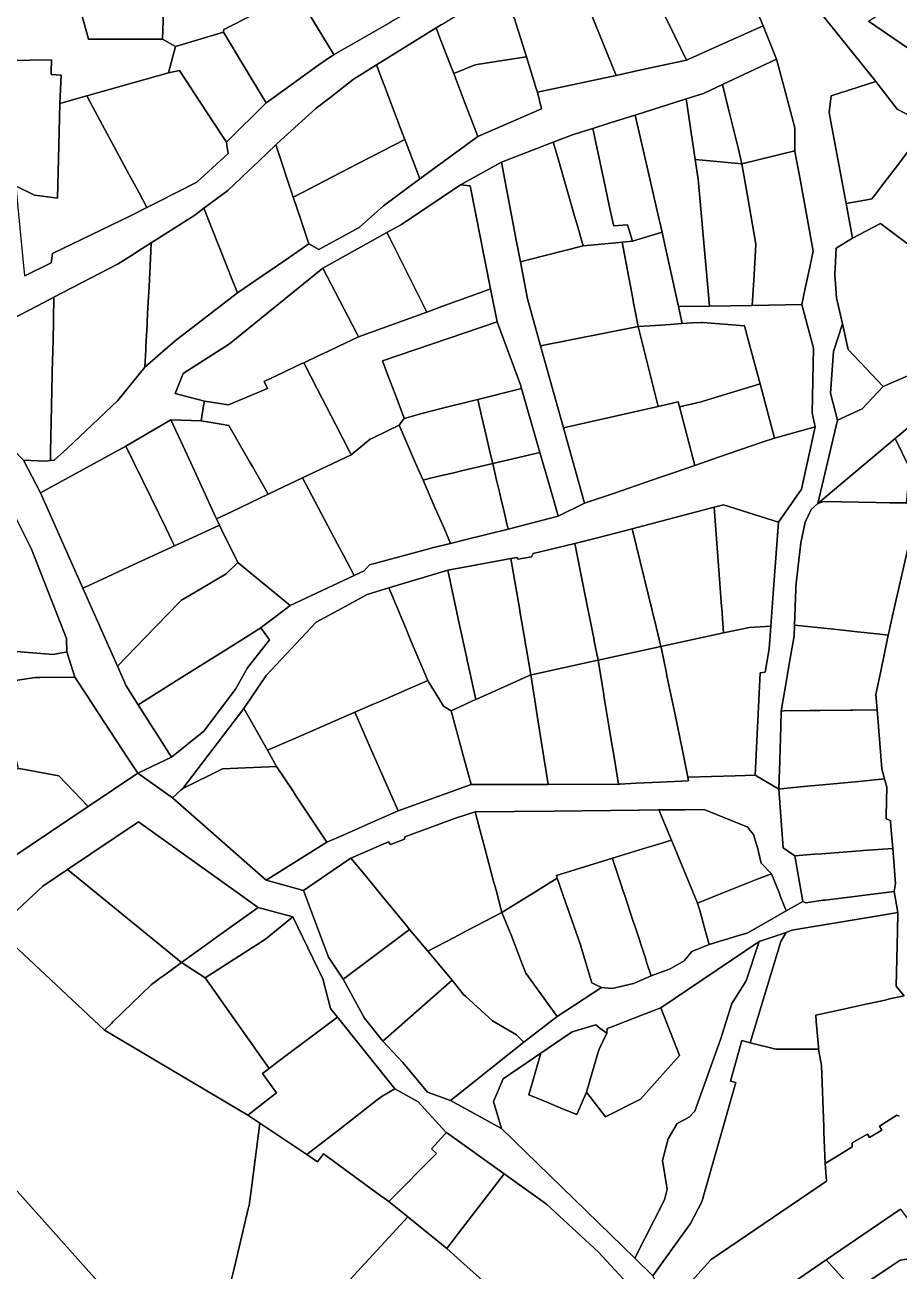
# Model space of a CAD drawing. Header units: inches. Extents: x 469449 to 472390, y 1000542 to 1004361.
# Drawn here: x 471324.5 to 471515.3, y 1001459.7 to 1001731.5 of the extents above; entities that cross this region are included whole.
import ezdxf

# ---------------------------------------------------------------- set-up
doc = ezdxf.new("R2010")
doc.units = ezdxf.units.IN
doc.header["$MEASUREMENT"] = 0
doc.layers.add('Gulele_10_07_New_Parcel', color=7, linetype='Continuous')

msp = doc.modelspace()

# ---------------------------------------------------------------- linework, layer by layer
at = {"layer": 'Gulele_10_07_New_Parcel'}
for points in [[(471477.51, 1001727.68), (471468.9, 1001723.84), (471466.38, 1001729.04), (471462.37, 1001737.3), (471462.01, 1001738.06), (471461.58, 1001738.95), (471459.16, 1001743.99), (471458.68, 1001745), (471457.59, 1001747.28), (471455.26, 1001752.13), (471455.6, 1001752.29), (471471.55, 1001760.44), (471474.25, 1001755.58), (471478.67, 1001747.62), (471479.24, 1001746.6), (471482.45, 1001738.95), (471485.66, 1001731.31)], [(471367.89, 1001729.94), (471357.41, 1001726.84), (471354.58, 1001728.39), (471354.72, 1001732.41), (471354.98, 1001740.35), (471355.13, 1001744.75), (471360.87, 1001754.65), (471364.46, 1001755.78), (471373.18, 1001759.17), (471378.82, 1001747.58), (471380.73, 1001743.63), (471381.05, 1001742.99), (471379.73, 1001736.49), (471379.45, 1001736.36), (471368.54, 1001730.82), (471367.95, 1001730.52)], [(471404.22, 1001732.06), (471392, 1001725.04), (471391.84, 1001725.3), (471386.31, 1001734.37), (471385.48, 1001735.71), (471382.83, 1001740.07), (471381.05, 1001742.99), (471380.73, 1001743.63), (471399.37, 1001752.92), (471401.58, 1001749.08), (471404.71, 1001743.64), (471407.29, 1001739.17), (471409.61, 1001735.14), (471405.17, 1001732.6)], [(471459.05, 1001721.7), (471453.57, 1001720.5), (471448.07, 1001734.08), (471447, 1001736.72), (471446.52, 1001737.93), (471446.1, 1001738.96), (471443.11, 1001746.35), (471455.26, 1001752.13), (471457.59, 1001747.28), (471458.68, 1001745), (471459.16, 1001743.99), (471461.58, 1001738.95), (471462.01, 1001738.06), (471462.37, 1001737.3), (471466.38, 1001729.04), (471468.9, 1001723.84)], [(471453.57, 1001720.5), (471436.38, 1001716.86), (471436.14, 1001717.64), (471433.98, 1001724.55), (471431.38, 1001732.85), (471428.08, 1001739.22), (471443.11, 1001746.35), (471446.1, 1001738.96), (471446.52, 1001737.93), (471447, 1001736.72), (471448.07, 1001734.08)], [(471354.72, 1001732.41), (471354.58, 1001728.39), (471344.83, 1001728.43), (471344.08, 1001728.43), (471338.44, 1001728.45), (471337.54, 1001731.65), (471334.71, 1001741.67), (471336.45, 1001741.94), (471348.59, 1001743.77), (471351.71, 1001744.24), (471355.13, 1001744.75), (471354.98, 1001740.35)], [(471378.91, 1001715.79), (471377.15, 1001714.54), (471375.6, 1001717.13), (471370.52, 1001725.58), (471367.89, 1001729.94), (471367.95, 1001730.52), (471368.54, 1001730.82), (471379.45, 1001736.36), (471379.73, 1001736.49), (471381.05, 1001742.99), (471382.83, 1001740.07), (471385.48, 1001735.71), (471386.31, 1001734.37), (471391.84, 1001725.3), (471392, 1001725.04), (471391.22, 1001724.59), (471388.68, 1001722.78), (471383.15, 1001718.82)], [(471422.82, 1001722.85), (471418.12, 1001720.89), (471417.69, 1001722.01), (471416.48, 1001725.17), (471415.12, 1001728.71), (471414.29, 1001730.86), (471415.44, 1001731.58), (471415.55, 1001731.64), (471418.02, 1001733.14), (471424.37, 1001736.97), (471428.08, 1001739.22), (471431.38, 1001732.85), (471433.98, 1001724.55), (471432.02, 1001724.26), (471425.07, 1001723.2)], [(471532.86, 1001736.63), (471522.67, 1001722.71), (471508.64, 1001732.36), (471515.25, 1001736.61), (471516.38, 1001737.33), (471521.43, 1001731.73), (471529.56, 1001739.44)], [(471488.57, 1001724.07), (471476.81, 1001718.54), (471472.63, 1001716.57), (471468.88, 1001715.39), (471457.73, 1001711.87), (471456.45, 1001711.47), (471452.06, 1001710.08), (471448.46, 1001708.95), (471446.11, 1001708.21), (471444.07, 1001707.57), (471439.82, 1001705.93), (471428.54, 1001701.58), (471419.57, 1001696.61), (471406.69, 1001687.98), (471403.55, 1001686.24), (471389.57, 1001678.48), (471369.18, 1001661.95), (471359.05, 1001655.45), (471357.29, 1001651.11), (471363.71, 1001649.41), (471363.54, 1001648.39), (471363, 1001645.18), (471356.41, 1001645.35), (471346.56, 1001639.63), (471327.95, 1001629.46), (471324.22, 1001636.56), (471329, 1001636.34), (471330.08, 1001636.47), (471330.92, 1001636.56), (471333.66, 1001639.03), (471344.78, 1001649.58), (471350.71, 1001656.83), (471353.53, 1001659.3), (471357.3, 1001662.59), (471370.9, 1001673.04), (471374.83, 1001675.73), (471381.46, 1001680.26), (471386.53, 1001683.73), (471388.67, 1001682.53), (471397.51, 1001687.36), (471402.81, 1001692.03), (471410.7, 1001697.91), (471423.36, 1001707.21), (471437.26, 1001713.18), (471436.38, 1001716.86), (471453.57, 1001720.5), (471459.05, 1001721.7), (471468.9, 1001723.84), (471477.51, 1001727.68), (471485.66, 1001731.31)], [(471370.52, 1001725.58), (471375.6, 1001717.13), (471377.15, 1001714.54), (471368.54, 1001705.92), (471365.41, 1001710.67), (471358.25, 1001721.56), (471355.86, 1001721.04), (471357.41, 1001726.84), (471367.89, 1001729.94)], [(471423.36, 1001707.21), (471410.7, 1001697.91), (471408.3, 1001704.25), (471407.43, 1001706.55), (471406.32, 1001709.48), (471405.83, 1001710.77), (471405.08, 1001712.76), (471403.23, 1001717.64), (471403.15, 1001717.87), (471402.68, 1001719.1), (471401.28, 1001722.8), (471405.48, 1001725.4), (471409.15, 1001727.67), (471414.29, 1001730.86), (471415.12, 1001728.71), (471416.48, 1001725.17), (471417.69, 1001722.01), (471418.12, 1001720.89), (471419.44, 1001717.43), (471420.56, 1001714.5), (471421.7, 1001711.55)], [(471437.26, 1001713.18), (471423.36, 1001707.21), (471421.7, 1001711.55), (471420.56, 1001714.5), (471419.44, 1001717.43), (471418.12, 1001720.89), (471422.82, 1001722.85), (471425.07, 1001723.2), (471432.02, 1001724.26), (471433.98, 1001724.55), (471436.14, 1001717.64), (471436.38, 1001716.86)], [(471331.94, 1001705.16), (471331.65, 1001693.75), (471328.37, 1001694.17), (471326.66, 1001694.38), (471322.64, 1001696.34), (471317.66, 1001696.61), (471304.77, 1001697.31), (471305.85, 1001711.85), (471306.59, 1001721.69), (471306.72, 1001723.51), (471330.33, 1001723.91), (471330.28, 1001721.28), (471330.27, 1001720.69), (471332.45, 1001720.58), (471332.17, 1001714.37)], [(471384.8, 1001694.81), (471383.1, 1001693.92), (471379.27, 1001705.33), (471379.62, 1001705.67), (471388.02, 1001713.3), (471388.36, 1001713.56), (471391.05, 1001715.65), (471396.15, 1001719.62), (471396.38, 1001719.76), (471401.28, 1001722.8), (471402.68, 1001719.1), (471403.15, 1001717.87), (471403.23, 1001717.64), (471405.08, 1001712.76), (471405.83, 1001710.77), (471406.32, 1001709.48), (471407.43, 1001706.55), (471397.54, 1001701.42), (471397.14, 1001701.21), (471391.64, 1001698.36)], [(471492.58, 1001704.03), (471481.01, 1001701.23), (471480.17, 1001704.7), (471478.11, 1001713.15), (471478.05, 1001713.43), (471476.81, 1001718.54), (471488.57, 1001724.07), (471489.94, 1001718.96), (471492.58, 1001709.08)], [(471353.46, 1001692.87), (471351.17, 1001691.71), (471349.46, 1001694.86), (471349.02, 1001695.69), (471347.23, 1001698.98), (471344.03, 1001704.89), (471339.35, 1001713.55), (471338.01, 1001716.02), (471355.86, 1001721.04), (471358.25, 1001721.56), (471365.41, 1001710.67), (471368.54, 1001705.92), (471368.7, 1001704.78), (471368.88, 1001703.45), (471362.08, 1001697.25)], [(471508.71, 1001693.45), (471503.74, 1001692.57), (471500.43, 1001710.36), (471500.04, 1001712.45), (471500.48, 1001716.02), (471510.25, 1001719.21), (471514.92, 1001713.11), (471521.58, 1001709.62), (471514.43, 1001700.21), (471511.46, 1001696.31), (471510.22, 1001694.67), (471509.37, 1001693.56)], [(471480.17, 1001704.7), (471481.01, 1001701.23), (471473.18, 1001701.96), (471470.84, 1001702.18), (471468.88, 1001715.39), (471472.63, 1001716.57), (471476.81, 1001718.54), (471478.05, 1001713.43), (471478.11, 1001713.15)], [(471349.46, 1001694.86), (471351.17, 1001691.71), (471347.61, 1001689.9), (471330.58, 1001681.63), (471330.29, 1001679.62), (471324.52, 1001676.77), (471323.52, 1001687.2), (471322.64, 1001696.34), (471326.66, 1001694.38), (471328.37, 1001694.17), (471331.65, 1001693.75), (471331.94, 1001705.16), (471332.17, 1001714.37), (471338.01, 1001716.02), (471339.35, 1001713.55), (471344.03, 1001704.89), (471347.23, 1001698.98), (471349.02, 1001695.69)], [(471473.96, 1001670.2), (471467.15, 1001670.1), (471465.08, 1001679.63), (471464.37, 1001682.9), (471463.93, 1001684.95), (471463.63, 1001686.29), (471462.7, 1001690.34), (471460.35, 1001700.52), (471457.73, 1001711.87), (471468.88, 1001715.39), (471470.84, 1001702.18), (471471.48, 1001697.89)], [(471462.7, 1001690.34), (471463.63, 1001686.29), (471457.16, 1001684.32), (471456.06, 1001687.9), (471453.04, 1001687.68), (471452.92, 1001688.21), (471452.08, 1001692.14), (471451.25, 1001695.98), (471448.91, 1001706.88), (471448.46, 1001708.95), (471452.06, 1001710.08), (471456.45, 1001711.47), (471457.73, 1001711.87), (471460.35, 1001700.52)], [(471452.92, 1001688.21), (471453.04, 1001687.68), (471456.06, 1001687.9), (471457.16, 1001684.32), (471454.89, 1001684.11), (471454.29, 1001684.05), (471446.4, 1001683.33), (471445.12, 1001687.7), (471444.44, 1001690.05), (471443.99, 1001691.59), (471440.59, 1001703.3), (471439.82, 1001705.93), (471444.07, 1001707.57), (471446.11, 1001708.21), (471448.46, 1001708.95), (471448.91, 1001706.88), (471451.25, 1001695.98), (471452.08, 1001692.14)], [(471525.22, 1001688.53), (471524.83, 1001687.77), (471522.97, 1001684.09), (471521.3, 1001680.76), (471520.54, 1001681.32), (471520.21, 1001681.56), (471517.76, 1001683.38), (471516.53, 1001684.29), (471511.27, 1001688.18), (471505.15, 1001685.02), (471503.74, 1001692.57), (471508.71, 1001693.45), (471509.37, 1001693.56), (471510.22, 1001694.67), (471511.46, 1001696.31), (471514.43, 1001700.21), (471521.58, 1001709.62), (471529.38, 1001705.53), (471532.87, 1001703.71), (471528.63, 1001695.31)], [(471397.51, 1001687.36), (471388.67, 1001682.53), (471386.53, 1001683.73), (471386.46, 1001683.95), (471384.91, 1001688.55), (471384.81, 1001688.85), (471383.1, 1001693.92), (471384.8, 1001694.81), (471391.64, 1001698.36), (471397.14, 1001701.21), (471397.54, 1001701.42), (471407.43, 1001706.55), (471408.3, 1001704.25), (471410.7, 1001697.91), (471402.81, 1001692.03)], [(471434.11, 1001680.18), (471432.68, 1001679.81), (471431.84, 1001684.22), (471428.54, 1001701.58), (471439.82, 1001705.93), (471440.59, 1001703.3), (471443.99, 1001691.59), (471444.44, 1001690.05), (471445.12, 1001687.7), (471446.4, 1001683.33)], [(471374.83, 1001675.73), (471370.9, 1001673.04), (471369.69, 1001676.11), (471368.6, 1001678.86), (471363.58, 1001691.51), (471368.8, 1001695.42), (471369.07, 1001695.63), (471371.45, 1001697.9), (471372.18, 1001698.59), (471375.55, 1001701.79), (471379.27, 1001705.33), (471383.1, 1001693.92), (471384.81, 1001688.85), (471384.91, 1001688.55), (471386.46, 1001683.95), (471386.53, 1001683.73), (471381.46, 1001680.26)], [(471494.06, 1001670.5), (471483.29, 1001670.34), (471483.67, 1001676.99), (471484.06, 1001683.71), (471482.23, 1001694.22), (471481.58, 1001697.93), (471481.01, 1001701.23), (471492.58, 1001704.03), (471492.58, 1001703.92), (471493.63, 1001698.22), (471496.59, 1001682.2), (471495.82, 1001678.64), (471494.91, 1001674.41), (471494.52, 1001672.63)], [(471431.84, 1001684.22), (471432.68, 1001679.81), (471434.21, 1001671.79), (471437.08, 1001661.51), (471442.07, 1001643.63), (471446.66, 1001627.16), (471440.92, 1001624.36), (471440.33, 1001626.43), (471439.01, 1001631.01), (471436.92, 1001638.25), (471432.9, 1001652.22), (471432.69, 1001652.97), (471429.97, 1001660.29), (471427.58, 1001666.72), (471426.15, 1001673.95), (471421.71, 1001696.44), (471419.57, 1001696.61), (471428.54, 1001701.58)], [(471483.29, 1001670.34), (471473.96, 1001670.2), (471471.48, 1001697.89), (471470.84, 1001702.18), (471473.18, 1001701.96), (471481.01, 1001701.23), (471481.58, 1001697.93), (471482.23, 1001694.22), (471484.06, 1001683.71), (471483.67, 1001676.99)], [(471415.54, 1001670.09), (471412.25, 1001668.89), (471410, 1001673.37), (471406.63, 1001680.09), (471404.16, 1001685.02), (471403.55, 1001686.24), (471406.69, 1001687.98), (471419.57, 1001696.61), (471421.71, 1001696.44), (471426.15, 1001673.95), (471424.61, 1001673.38), (471416.12, 1001670.3)], [(471558.42, 1001687.74), (471552.94, 1001680.85), (471540.94, 1001665.74), (471537.63, 1001661.57), (471537.39, 1001661.34), (471535.49, 1001659.49), (471530.97, 1001655.09), (471514.47, 1001641.28), (471497.58, 1001627.15), (471501.87, 1001645.26), (471507.26, 1001647.79), (471511.84, 1001652.65), (471521.56, 1001656.88), (471521.45, 1001657.37), (471525.09, 1001658.97), (471528.01, 1001663.2), (471533.76, 1001671.54), (471548.81, 1001693.36)], [(471353.53, 1001659.3), (471350.71, 1001656.83), (471350.91, 1001660.64), (471350.94, 1001661.35), (471351.19, 1001666.17), (471351.22, 1001666.81), (471351.39, 1001669.95), (471351.62, 1001674.47), (471352.01, 1001682.08), (471352.11, 1001683.99), (471361.6, 1001690.03), (471363.58, 1001691.51), (471368.6, 1001678.86), (471369.69, 1001676.11), (471370.9, 1001673.04), (471357.3, 1001662.59)], [(471521.56, 1001656.88), (471511.84, 1001652.65), (471504.21, 1001660.72), (471502.96, 1001666.3), (471501.69, 1001671.95), (471501.3, 1001677.11), (471501.58, 1001682.82), (471505.15, 1001685.02), (471511.27, 1001688.18), (471516.53, 1001684.29), (471517.76, 1001683.38), (471520.21, 1001681.56), (471520.54, 1001681.32), (471521.3, 1001680.76), (471526.14, 1001677.18), (471530.21, 1001674.16), (471533.76, 1001671.54), (471528.01, 1001663.2), (471525.09, 1001658.97), (471521.45, 1001657.37)], [(471330.92, 1001636.56), (471330.08, 1001636.47), (471330.11, 1001637.7), (471330.12, 1001638.42), (471330.19, 1001641.63), (471330.34, 1001648.35), (471330.57, 1001658.66), (471330.6, 1001660), (471330.74, 1001666.37), (471330.74, 1001666.5), (471330.76, 1001667.27), (471330.87, 1001672.11), (471344.89, 1001679.4), (471348.38, 1001681.61), (471349.33, 1001682.22), (471352.11, 1001683.99), (471352.01, 1001682.08), (471351.62, 1001674.47), (471351.39, 1001669.95), (471351.22, 1001666.81), (471351.19, 1001666.17), (471350.94, 1001661.35), (471350.91, 1001660.64), (471350.71, 1001656.83), (471344.78, 1001649.58), (471333.66, 1001639.03)], [(471412.25, 1001668.89), (471397.34, 1001663.48), (471396.98, 1001664.17), (471393.29, 1001671.3), (471389.57, 1001678.48), (471403.55, 1001686.24), (471404.16, 1001685.02), (471406.63, 1001680.09), (471410, 1001673.37)], [(471458.35, 1001665.71), (471437.08, 1001661.51), (471434.21, 1001671.79), (471432.68, 1001679.81), (471434.11, 1001680.18), (471446.4, 1001683.33), (471454.29, 1001684.05), (471454.89, 1001684.11), (471456.26, 1001676.8), (471456.76, 1001674.14), (471457.28, 1001671.4), (471457.39, 1001670.79), (471457.65, 1001669.41)], [(471460.93, 1001665.88), (471458.35, 1001665.71), (471457.65, 1001669.41), (471457.39, 1001670.79), (471457.28, 1001671.4), (471456.76, 1001674.14), (471456.26, 1001676.8), (471454.89, 1001684.11), (471457.16, 1001684.32), (471463.63, 1001686.29), (471463.93, 1001684.95), (471464.37, 1001682.9), (471465.08, 1001679.63), (471467.15, 1001670.1), (471467.97, 1001666.36), (471465.41, 1001666.18), (471463.27, 1001666.04)], [(471377.47, 1001652.17), (471368.96, 1001648.65), (471363.71, 1001649.41), (471357.29, 1001651.11), (471359.05, 1001655.45), (471369.18, 1001661.95), (471389.57, 1001678.48), (471393.29, 1001671.3), (471396.98, 1001664.17), (471397.34, 1001663.48), (471394.46, 1001662.12), (471393.05, 1001661.46), (471390.61, 1001660.3), (471388.25, 1001659.19), (471385.37, 1001657.83), (471384.94, 1001657.63), (471383.74, 1001657.06), (471381.01, 1001655.77), (471376.75, 1001653.76)], [(471399.92, 1001641.13), (471395.75, 1001637.73), (471395.43, 1001638.34), (471392.38, 1001644.26), (471388.33, 1001652.11), (471385.37, 1001657.83), (471388.25, 1001659.19), (471390.61, 1001660.3), (471393.05, 1001661.46), (471394.46, 1001662.12), (471397.34, 1001663.48), (471412.25, 1001668.89), (471415.54, 1001670.09), (471416.12, 1001670.3), (471424.61, 1001673.38), (471426.15, 1001673.95), (471427.58, 1001666.72), (471402.58, 1001658.21), (471403.84, 1001654.88), (471405.31, 1001650.97), (471406.99, 1001646.52), (471407.31, 1001645.69), (471406.96, 1001645.22), (471406.21, 1001644.21), (471400.53, 1001641.43)], [(471330.08, 1001636.47), (471329, 1001636.34), (471324.22, 1001636.56), (471321.86, 1001639), (471310.66, 1001661.6), (471314.63, 1001663.67), (471328.8, 1001671.03), (471330.87, 1001672.11), (471330.76, 1001667.27), (471330.74, 1001666.5), (471330.74, 1001666.37), (471330.6, 1001660), (471330.57, 1001658.66), (471330.34, 1001648.35), (471330.19, 1001641.63), (471330.12, 1001638.42), (471330.11, 1001637.7)], [(471496.99, 1001643.83), (471488.13, 1001641.4), (471484.98, 1001653.19), (471483.98, 1001656.95), (471482.83, 1001661.25), (471481.6, 1001665.84), (471472.49, 1001666.61), (471472.18, 1001666.6), (471470.13, 1001666.5), (471467.97, 1001666.36), (471467.15, 1001670.1), (471473.96, 1001670.2), (471483.29, 1001670.34), (471494.06, 1001670.5), (471496.66, 1001660.97), (471496.33, 1001646.91)], [(471410.65, 1001646.58), (471407.31, 1001645.69), (471406.99, 1001646.52), (471405.31, 1001650.97), (471403.84, 1001654.88), (471402.58, 1001658.21), (471427.58, 1001666.72), (471429.97, 1001660.29), (471432.69, 1001652.97), (471432.9, 1001652.22), (471432.34, 1001652.08), (471423.36, 1001649.84), (471422.17, 1001649.54), (471415.98, 1001648), (471415.66, 1001647.91), (471411.18, 1001646.72)], [(471462.75, 1001648.27), (471442.07, 1001643.63), (471437.08, 1001661.51), (471458.35, 1001665.71)], [(471472.12, 1001649.33), (471467.36, 1001648.24), (471467.12, 1001649.28), (471462.75, 1001648.27), (471458.35, 1001665.71), (471460.93, 1001665.88), (471463.27, 1001666.04), (471465.41, 1001666.18), (471467.97, 1001666.36), (471470.13, 1001666.5), (471472.18, 1001666.6), (471472.49, 1001666.61), (471481.6, 1001665.84), (471482.83, 1001661.25), (471483.98, 1001656.95), (471484.98, 1001653.19), (471472.56, 1001649.47)], [(471511.84, 1001652.65), (471507.26, 1001647.79), (471501.87, 1001645.26), (471500.34, 1001651.19), (471500.99, 1001660.31), (471502.96, 1001666.3), (471504.21, 1001660.72)], [(471324.22, 1001636.56), (471327.95, 1001629.46), (471337.17, 1001608.66), (471344.73, 1001591.62), (471346.62, 1001587.36), (471349.26, 1001583.19), (471356.5, 1001571.76), (471349.17, 1001568.26), (471347.16, 1001571.33), (471340.52, 1001581.47), (471338.09, 1001585.18), (471335.44, 1001589.23), (471333.7, 1001594.76), (471333.64, 1001597.67), (471325.96, 1001617.12), (471321.23, 1001626.58), (471309.1, 1001650.83), (471304.49, 1001658.95), (471310.66, 1001661.6), (471321.86, 1001639)], [(471388.33, 1001652.11), (471392.38, 1001644.26), (471395.43, 1001638.34), (471395.75, 1001637.73), (471385.12, 1001632.74), (471381, 1001630.77), (471377.63, 1001629.16), (471374.17, 1001635.2), (471373.72, 1001635.98), (471369.04, 1001644.15), (471367.37, 1001644.44), (471363, 1001645.18), (471363.54, 1001648.39), (471363.71, 1001649.41), (471368.96, 1001648.65), (471377.47, 1001652.17), (471376.75, 1001653.76), (471381.01, 1001655.77), (471383.74, 1001657.06), (471384.94, 1001657.63), (471385.37, 1001657.83)], [(471436.92, 1001638.25), (471426.64, 1001635.82), (471426.11, 1001638.09), (471425.2, 1001641.98), (471424.92, 1001643.18), (471424.19, 1001646.26), (471423.36, 1001649.84), (471432.34, 1001652.08), (471432.9, 1001652.22)], [(471470.73, 1001635.43), (471467.36, 1001648.24), (471472.12, 1001649.33), (471472.56, 1001649.47), (471484.98, 1001653.19), (471488.13, 1001641.4), (471485.47, 1001640.49), (471475.94, 1001637.22)], [(471413.04, 1001632.61), (471411.42, 1001632.23), (471409.8, 1001635.95), (471406.21, 1001644.21), (471406.96, 1001645.22), (471407.31, 1001645.69), (471410.65, 1001646.58), (471411.18, 1001646.72), (471415.66, 1001647.91), (471415.98, 1001648), (471422.17, 1001649.54), (471423.36, 1001649.84), (471424.19, 1001646.26), (471424.92, 1001643.18), (471425.2, 1001641.98), (471426.11, 1001638.09), (471426.64, 1001635.82), (471425.13, 1001635.47), (471419.84, 1001634.22), (471419.52, 1001634.14), (471418.75, 1001633.96), (471418.42, 1001633.88), (471414.89, 1001633.05)], [(471452.97, 1001629.32), (471446.66, 1001627.16), (471442.07, 1001643.63), (471462.75, 1001648.27), (471467.12, 1001649.28), (471467.36, 1001648.24), (471470.73, 1001635.43), (471465.67, 1001633.69), (471463.03, 1001632.78)], [(471360.22, 1001619.27), (471357.21, 1001617.87), (471356.63, 1001619.06), (471355.37, 1001621.64), (471352.07, 1001628.37), (471346.56, 1001639.63), (471356.41, 1001645.35), (471359.5, 1001638.65), (471361.15, 1001635.06), (471366.16, 1001624.21), (471366.36, 1001623.77), (471366.99, 1001622.42)], [(471489.03, 1001623.08), (471477.01, 1001626.86), (471474.94, 1001626.32), (471457.08, 1001621.62), (471449.48, 1001619.62), (471444.52, 1001618.41), (471435.46, 1001616.2), (471435.08, 1001615.49), (471432.22, 1001614.99), (471431.88, 1001615.32), (471430.61, 1001615.09), (471421.97, 1001613.51), (471416.84, 1001612.58), (471403.93, 1001608.72), (471399.2, 1001607.3), (471392.82, 1001603.8), (471388.11, 1001601.21), (471377.22, 1001589.62), (471372.33, 1001582.37), (471358.97, 1001564.96), (471358.59, 1001564.61), (471356.77, 1001562.88), (471349.17, 1001568.26), (471356.5, 1001571.76), (471363.6, 1001577.42), (471370.52, 1001586.59), (471373.12, 1001591.26), (471377.91, 1001597.38), (471376.02, 1001600.01), (471376.43, 1001600.32), (471379.67, 1001602.76), (471382.45, 1001604.84), (471396.38, 1001611.42), (471398.56, 1001612.45), (471399.74, 1001613.71), (471412.95, 1001617.33), (471413.41, 1001617.44), (471417.44, 1001618.42), (471420.86, 1001619.26), (471430, 1001621.49), (471430.3, 1001621.56), (471440.92, 1001624.36), (471446.66, 1001627.16), (471452.97, 1001629.32), (471463.03, 1001632.78), (471465.67, 1001633.69), (471470.73, 1001635.43), (471475.94, 1001637.22), (471485.47, 1001640.49), (471488.13, 1001641.4), (471496.99, 1001643.83), (471494.03, 1001630.21)], [(471369.62, 1001625.32), (471366.36, 1001623.77), (471366.16, 1001624.21), (471361.15, 1001635.06), (471359.5, 1001638.65), (471356.41, 1001645.35), (471363, 1001645.18), (471367.37, 1001644.44), (471369.04, 1001644.15), (471373.72, 1001635.98), (471374.17, 1001635.2), (471377.63, 1001629.16)], [(471398.56, 1001612.45), (471396.38, 1001611.42), (471394.04, 1001615.84), (471392.71, 1001618.37), (471385.12, 1001632.74), (471395.75, 1001637.73), (471399.92, 1001641.13), (471400.53, 1001641.43), (471406.21, 1001644.21), (471409.8, 1001635.95), (471411.42, 1001632.23), (471414.02, 1001626.27), (471416, 1001621.73), (471417.44, 1001618.42), (471413.41, 1001617.44), (471412.95, 1001617.33), (471399.74, 1001613.71)], [(471516.85, 1001627.23), (471513.22, 1001627.29), (471510.3, 1001627.35), (471498.9, 1001627.56), (471497.58, 1001627.15), (471514.47, 1001641.28), (471517.61, 1001634.93)], [(471338.61, 1001609.32), (471337.17, 1001608.66), (471327.95, 1001629.46), (471346.56, 1001639.63), (471352.07, 1001628.37), (471355.37, 1001621.64), (471356.63, 1001619.06), (471357.21, 1001617.87), (471348.15, 1001613.71), (471341.48, 1001610.64)], [(471430.3, 1001621.56), (471430, 1001621.49), (471429.73, 1001622.66), (471429.57, 1001623.34), (471429.1, 1001625.32), (471428.48, 1001627.98), (471428.16, 1001629.33), (471427.49, 1001632.21), (471426.64, 1001635.82), (471436.92, 1001638.25), (471439.01, 1001631.01), (471440.33, 1001626.43), (471440.92, 1001624.36)], [(471420.86, 1001619.26), (471417.44, 1001618.42), (471416, 1001621.73), (471414.02, 1001626.27), (471411.42, 1001632.23), (471413.04, 1001632.61), (471414.89, 1001633.05), (471418.42, 1001633.88), (471418.75, 1001633.96), (471419.52, 1001634.14), (471419.84, 1001634.22), (471425.13, 1001635.47), (471426.64, 1001635.82), (471427.49, 1001632.21), (471428.16, 1001629.33), (471428.48, 1001627.98), (471429.1, 1001625.32), (471429.57, 1001623.34), (471429.73, 1001622.66), (471430, 1001621.49)], [(471396.38, 1001611.42), (471382.45, 1001604.84), (471370.97, 1001614.23), (471367.52, 1001621.32), (471366.99, 1001622.42), (471366.36, 1001623.77), (471369.62, 1001625.32), (471377.63, 1001629.16), (471381, 1001630.77), (471385.12, 1001632.74), (471392.71, 1001618.37), (471394.04, 1001615.84)], [(471307.87, 1001621.85), (471321.23, 1001626.58), (471325.96, 1001617.12), (471333.64, 1001597.67), (471333.7, 1001594.76), (471330.68, 1001594.16), (471320.85, 1001594.98), (471311.52, 1001593.72)], [(471482.67, 1001600.1), (471477.03, 1001598.93), (471476.63, 1001604.22), (471476.59, 1001604.73), (471474.94, 1001626.32), (471477.01, 1001626.86), (471489.03, 1001623.08), (471487.85, 1001607.46), (471487.31, 1001600.33)], [(471513.14, 1001599.26), (471512.94, 1001598.39), (471511.12, 1001598.58), (471507.71, 1001598.95), (471506.16, 1001599.11), (471504.34, 1001599.31), (471500.33, 1001599.74), (471492.5, 1001600.58), (471492.78, 1001608.5), (471492.8, 1001609.07), (471493.9, 1001618.52), (471494.83, 1001623.03), (471496.1, 1001625.78), (471497.58, 1001627.15), (471498.9, 1001627.56), (471510.3, 1001627.35), (471513.22, 1001627.29), (471516.85, 1001627.23), (471518.72, 1001625.52), (471518.11, 1001621.08), (471513.83, 1001602.3)], [(471477.03, 1001598.93), (471463.34, 1001595.91), (471462.3, 1001600.2), (471461.43, 1001603.77), (471457.08, 1001621.62), (471474.94, 1001626.32), (471476.59, 1001604.73), (471476.63, 1001604.22)], [(471350.81, 1001597.89), (471344.73, 1001591.62), (471337.17, 1001608.66), (471338.61, 1001609.32), (471341.48, 1001610.64), (471348.15, 1001613.71), (471357.21, 1001617.87), (471360.22, 1001619.27), (471366.99, 1001622.42), (471367.52, 1001621.32), (471370.97, 1001614.23), (471368.44, 1001611.76), (471361.66, 1001607.77), (471358.72, 1001606.05), (471358.19, 1001605.5)], [(471463.34, 1001595.91), (471449.63, 1001592.92), (471448.79, 1001597.1), (471448.67, 1001597.72), (471448.46, 1001598.77), (471446.65, 1001607.77), (471444.52, 1001618.41), (471449.48, 1001619.62), (471457.08, 1001621.62), (471461.43, 1001603.77), (471462.3, 1001600.2)], [(471444.52, 1001618.41), (471446.65, 1001607.77), (471448.46, 1001598.77), (471448.67, 1001597.72), (471448.79, 1001597.1), (471449.63, 1001592.92), (471448.24, 1001592.62), (471435.77, 1001589.91), (471434.92, 1001589.72), (471433.91, 1001595.68), (471433.8, 1001596.32), (471433.68, 1001597.02), (471432.55, 1001603.65), (471432.52, 1001603.82), (471430.61, 1001615.09), (471431.88, 1001615.32), (471432.22, 1001614.99), (471435.08, 1001615.49), (471435.46, 1001616.2)], [(471358.16, 1001588.79), (471349.26, 1001583.19), (471346.62, 1001587.36), (471344.73, 1001591.62), (471350.81, 1001597.89), (471358.19, 1001605.5), (471358.72, 1001606.05), (471361.66, 1001607.77), (471368.44, 1001611.76), (471370.97, 1001614.23), (471382.45, 1001604.84), (471379.67, 1001602.76), (471376.43, 1001600.32), (471376.02, 1001600.01), (471371.26, 1001597.02), (471365.46, 1001593.38), (471361.06, 1001590.61)], [(471426.38, 1001585.89), (471422.95, 1001584.35), (471422.51, 1001586.32), (471421.11, 1001592.63), (471421.08, 1001592.75), (471420.96, 1001593.34), (471419.34, 1001600.91), (471416.84, 1001612.58), (471421.97, 1001613.51), (471430.61, 1001615.09), (471432.52, 1001603.82), (471432.55, 1001603.65), (471433.68, 1001597.02), (471433.8, 1001596.32), (471433.91, 1001595.68), (471434.92, 1001589.72), (471429.11, 1001587.11)], [(471419.29, 1001582.71), (471417.54, 1001581.92), (471415.9, 1001582.91), (471414.28, 1001585.53), (471412.61, 1001588.24), (471412.44, 1001588.51), (471410.31, 1001593.57), (471408.86, 1001597.02), (471408.04, 1001598.97), (471407.79, 1001599.55), (471404.58, 1001607.18), (471403.93, 1001608.72), (471416.84, 1001612.58), (471419.34, 1001600.91), (471420.96, 1001593.34), (471421.08, 1001592.75), (471421.11, 1001592.63), (471422.51, 1001586.32), (471422.95, 1001584.35), (471422.24, 1001584.03)], [(471382.57, 1001575.52), (471377.46, 1001573.3), (471373.38, 1001580.52), (471372.33, 1001582.37), (471377.22, 1001589.62), (471388.11, 1001601.21), (471392.82, 1001603.8), (471399.2, 1001607.3), (471403.93, 1001608.72), (471404.58, 1001607.18), (471407.79, 1001599.55), (471408.04, 1001598.97), (471408.86, 1001597.02), (471410.31, 1001593.57), (471412.44, 1001588.51), (471410.65, 1001587.73), (471409.12, 1001587.06), (471408.64, 1001586.86), (471401.82, 1001583.88), (471400.39, 1001583.26), (471396.57, 1001581.59), (471386.43, 1001577.19)], [(471363.6, 1001577.42), (471356.5, 1001571.76), (471349.26, 1001583.19), (471358.16, 1001588.79), (471361.06, 1001590.61), (471365.46, 1001593.38), (471371.26, 1001597.02), (471376.02, 1001600.01), (471377.91, 1001597.38), (471373.12, 1001591.26), (471370.52, 1001586.59)], [(471479.58, 1001567.71), (471469.24, 1001567.38), (471468.03, 1001573.25), (471466.35, 1001581.38), (471464.66, 1001589.52), (471464.46, 1001590.49), (471463.45, 1001595.39), (471463.34, 1001595.91), (471477.03, 1001598.93), (471482.67, 1001600.1), (471487.31, 1001600.33), (471486.95, 1001595.44), (471486.07, 1001590.33), (471485.02, 1001590.17), (471483.93, 1001567.84)], [(471490.26, 1001581.85), (471489.59, 1001581.84), (471490.38, 1001586.43), (471490.52, 1001587.24), (471491.42, 1001592.47), (471492.42, 1001598.26), (471492.5, 1001600.58), (471500.33, 1001599.74), (471504.34, 1001599.31), (471506.16, 1001599.11), (471507.71, 1001598.95), (471511.12, 1001598.58), (471512.94, 1001598.39), (471511.23, 1001590.14), (471510.26, 1001585.43), (471510.53, 1001582.13), (471505.26, 1001582.06), (471504.63, 1001582.05), (471498.08, 1001581.96), (471495.82, 1001581.93)], [(471454.39, 1001565.9), (471454.1, 1001565.9), (471453.2, 1001571.35), (471452.37, 1001576.35), (471452.07, 1001578.16), (471450.91, 1001585.17), (471450.86, 1001585.47), (471450.51, 1001587.61), (471449.63, 1001592.92), (471463.34, 1001595.91), (471463.45, 1001595.39), (471464.46, 1001590.49), (471464.66, 1001589.52), (471466.35, 1001581.38), (471468.03, 1001573.25), (471469.24, 1001567.38), (471469.39, 1001566.64), (471463.19, 1001566.33), (471457.95, 1001566.07)], [(471454.1, 1001565.9), (471438.73, 1001565.84), (471438.29, 1001568.57), (471437.79, 1001571.74), (471436.33, 1001580.9), (471435.8, 1001584.22), (471434.92, 1001589.72), (471435.77, 1001589.91), (471448.24, 1001592.62), (471449.63, 1001592.92), (471450.51, 1001587.61), (471450.86, 1001585.47), (471450.91, 1001585.17), (471452.07, 1001578.16), (471452.37, 1001576.35), (471453.2, 1001571.35)], [(471349.17, 1001568.26), (471338.33, 1001560.98), (471331.95, 1001567.7), (471328.36, 1001568.37), (471324.49, 1001569.09), (471323.11, 1001569.34), (471321.58, 1001575.81), (471318.93, 1001586.93), (471318.69, 1001587.93), (471326.24, 1001589.08), (471326.86, 1001589.18), (471327.78, 1001589.18), (471335.44, 1001589.23), (471338.09, 1001585.18), (471340.52, 1001581.47), (471347.16, 1001571.33)], [(471421.9, 1001565.79), (471405.96, 1001560.07), (471401.07, 1001571.28), (471400.21, 1001573.26), (471396.57, 1001581.59), (471400.39, 1001583.26), (471401.82, 1001583.88), (471408.64, 1001586.86), (471409.12, 1001587.06), (471410.65, 1001587.73), (471412.44, 1001588.51), (471412.61, 1001588.24), (471414.28, 1001585.53), (471415.9, 1001582.91), (471417.54, 1001581.92), (471420.1, 1001572.44)], [(471426.11, 1001565.8), (471421.9, 1001565.79), (471420.1, 1001572.44), (471417.54, 1001581.92), (471419.29, 1001582.71), (471422.24, 1001584.03), (471422.95, 1001584.35), (471426.38, 1001585.89), (471429.11, 1001587.11), (471434.92, 1001589.72), (471435.8, 1001584.22), (471436.33, 1001580.9), (471437.79, 1001571.74), (471438.29, 1001568.57), (471438.73, 1001565.84), (471433.98, 1001565.83)], [(471373.38, 1001580.52), (471377.46, 1001573.3), (471379.47, 1001569.74), (471367.67, 1001569.25), (471358.97, 1001564.96), (471372.33, 1001582.37)], [(471393.82, 1001554.72), (471390.4, 1001553.21), (471383.6, 1001563.49), (471383.05, 1001564.33), (471379.47, 1001569.74), (471377.46, 1001573.3), (471382.57, 1001575.52), (471386.43, 1001577.19), (471396.57, 1001581.59), (471400.21, 1001573.26), (471401.07, 1001571.28), (471405.96, 1001560.07), (471400.69, 1001557.74)], [(471490.17, 1001564.93), (471489.07, 1001564.82), (471489.26, 1001571.02), (471489.49, 1001578.46), (471489.59, 1001581.84), (471490.26, 1001581.85), (471495.82, 1001581.93), (471498.08, 1001581.96), (471504.63, 1001582.05), (471505.26, 1001582.06), (471510.53, 1001582.13), (471510.83, 1001578.48), (471511.58, 1001569.23), (471512.15, 1001567.04), (471507.92, 1001566.63), (471506.5, 1001566.5), (471497.83, 1001565.66), (471494.55, 1001565.35)], [(471390.4, 1001553.21), (471377.17, 1001544.97), (471371.81, 1001549.68), (471363.27, 1001557.18), (471356.77, 1001562.88), (471358.59, 1001564.61), (471358.97, 1001564.96), (471367.67, 1001569.25), (471379.47, 1001569.74), (471383.05, 1001564.33), (471383.6, 1001563.49)], [(471322.74, 1001550.51), (471310.41, 1001542.32), (471306.06, 1001560.56), (471305.3, 1001563.76), (471306.39, 1001564.1), (471321.76, 1001568.92), (471323.11, 1001569.34), (471324.49, 1001569.09), (471328.36, 1001568.37), (471331.95, 1001567.7), (471338.33, 1001560.98), (471325.93, 1001552.65)], [(471489.07, 1001564.82), (471490, 1001551.97), (471492.58, 1001550.28), (471492.73, 1001549.45), (471494.29, 1001540.29), (471490.68, 1001538.26), (471489.4, 1001541.49), (471489.2, 1001542), (471487.47, 1001546.36), (471485.24, 1001548.62), (471484.66, 1001551.12), (471484.53, 1001551.58), (471483.97, 1001553.45), (471483.54, 1001554.91), (471482.85, 1001555.81), (471482.33, 1001556.5), (471472.8, 1001560.35), (471468.63, 1001560.31), (471463.18, 1001560.26), (471462.9, 1001560.26), (471458.56, 1001560.21), (471439.94, 1001560.01), (471422.77, 1001559.82), (471418.74, 1001558.55), (471418.53, 1001558.48), (471407.44, 1001554.42), (471407.41, 1001553.87), (471404.31, 1001552.74), (471403.9, 1001553.34), (471395.7, 1001549.75), (471391.79, 1001547.1), (471385.3, 1001542.72), (471377.17, 1001544.97), (471390.4, 1001553.21), (471393.82, 1001554.72), (471400.69, 1001557.74), (471405.96, 1001560.07), (471421.9, 1001565.79), (471426.11, 1001565.8), (471433.98, 1001565.83), (471438.73, 1001565.84), (471454.1, 1001565.9), (471454.39, 1001565.9), (471457.95, 1001566.07), (471463.19, 1001566.33), (471469.39, 1001566.64), (471469.24, 1001567.38), (471479.58, 1001567.71), (471483.93, 1001567.84)], [(471496.88, 1001550.6), (471492.58, 1001550.28), (471490, 1001551.97), (471489.07, 1001564.82), (471490.17, 1001564.93), (471494.55, 1001565.35), (471497.83, 1001565.66), (471506.5, 1001566.5), (471507.92, 1001566.63), (471512.15, 1001567.04), (471512.62, 1001565.22), (471512.52, 1001558.97), (471512.51, 1001558.35), (471513.45, 1001557.97), (471513.55, 1001556.67), (471513.93, 1001551.86), (471507.45, 1001551.38), (471506.82, 1001551.34), (471501.24, 1001550.92), (471498.43, 1001550.71)], [(471423.88, 1001555.68), (471424.88, 1001551.96), (471426.75, 1001544.97), (471427.09, 1001543.71), (471427.35, 1001542.74), (471428.65, 1001537.9), (471421.09, 1001533.96), (471419.85, 1001533.31), (471418.22, 1001532.47), (471412.45, 1001529.46), (471408.45, 1001534.21), (471407.71, 1001535.12), (471403.95, 1001539.69), (471403.15, 1001540.67), (471398.42, 1001546.44), (471395.7, 1001549.75), (471403.9, 1001553.34), (471404.31, 1001552.74), (471407.41, 1001553.87), (471407.44, 1001554.42), (471418.53, 1001558.48), (471418.74, 1001558.55), (471422.77, 1001559.82)], [(471433.45, 1001540.88), (471428.65, 1001537.9), (471427.35, 1001542.74), (471427.09, 1001543.71), (471426.75, 1001544.97), (471424.88, 1001551.96), (471423.88, 1001555.68), (471422.77, 1001559.82), (471439.94, 1001560.01), (471458.56, 1001560.21), (471462.9, 1001560.26), (471465.63, 1001553.7), (471461.87, 1001552.54), (471460.37, 1001552.08), (471452.76, 1001549.73), (471440.58, 1001545.97), (471440.69, 1001545.37), (471435.43, 1001542.11)], [(471476.68, 1001542.08), (471471.36, 1001539.96), (471466.36, 1001551.96), (471465.63, 1001553.7), (471462.9, 1001560.26), (471463.18, 1001560.26), (471468.63, 1001560.31), (471472.8, 1001560.35), (471482.33, 1001556.5), (471482.85, 1001555.81), (471483.54, 1001554.91), (471483.97, 1001553.45), (471484.53, 1001551.58), (471484.66, 1001551.12), (471485.24, 1001548.62), (471487.47, 1001546.36), (471483.99, 1001544.98)], [(471364.15, 1001530.91), (471358.69, 1001527), (471333.84, 1001547.26), (471349.31, 1001557.65), (471375.42, 1001538.98), (471366.59, 1001532.66)], [(471464.97, 1001525.48), (471461.22, 1001524.06), (471460.23, 1001527.05), (471459.95, 1001527.9), (471457.62, 1001534.97), (471457.31, 1001535.93), (471455.44, 1001541.6), (471455.13, 1001542.52), (471454.53, 1001544.36), (471453.16, 1001548.51), (471453.01, 1001548.97), (471452.76, 1001549.73), (471460.37, 1001552.08), (471461.87, 1001552.54), (471465.63, 1001553.7), (471466.36, 1001551.96), (471471.36, 1001539.96), (471471.81, 1001538.36), (471471.96, 1001537.82), (471472.88, 1001534.51), (471473.89, 1001530.89), (471473.49, 1001530.76), (471470.11, 1001529.39), (471468.38, 1001527.33), (471465.36, 1001525.63)], [(471498.76, 1001540.56), (471495, 1001540.01), (471494.29, 1001540.29), (471492.73, 1001549.45), (471492.58, 1001550.28), (471496.88, 1001550.6), (471498.43, 1001550.71), (471501.24, 1001550.92), (471506.82, 1001551.34), (471507.45, 1001551.38), (471513.93, 1001551.86), (471514.54, 1001544.18), (471514.27, 1001542.48), (471499.17, 1001540.61)], [(471394.47, 1001523.7), (471393.99, 1001523.33), (471390.79, 1001528.11), (471385.3, 1001542.72), (471391.79, 1001547.1), (471395.7, 1001549.75), (471398.42, 1001546.44), (471403.15, 1001540.67), (471403.95, 1001539.69), (471407.71, 1001535.12), (471408.45, 1001534.21)], [(471457.38, 1001522.41), (471452.69, 1001521.34), (471450.36, 1001521.5), (471448.82, 1001522.25), (471448.29, 1001522.51), (471446.04, 1001530), (471445.76, 1001530.81), (471442.93, 1001538.92), (471442.58, 1001539.93), (471440.69, 1001545.37), (471440.58, 1001545.97), (471452.76, 1001549.73), (471453.01, 1001548.97), (471453.16, 1001548.51), (471454.53, 1001544.36), (471455.13, 1001542.52), (471455.44, 1001541.6), (471457.31, 1001535.93), (471457.62, 1001534.97), (471459.95, 1001527.9), (471460.23, 1001527.05), (471461.22, 1001524.06), (471457.75, 1001522.57)], [(471343.49, 1001513.77), (471341.88, 1001512.2), (471318.31, 1001534.25), (471328.44, 1001543.64), (471333.84, 1001547.26), (471358.69, 1001527), (471354.75, 1001524.1), (471354.18, 1001523.68), (471352.14, 1001522.19), (471343.75, 1001514.02)], [(471450.36, 1001521.5), (471440.67, 1001515.2), (471433.84, 1001524.64), (471433.14, 1001526.48), (471430.72, 1001532.83), (471430.51, 1001533.4), (471430.4, 1001533.68), (471428.65, 1001537.9), (471433.45, 1001540.88), (471435.43, 1001542.11), (471440.69, 1001545.37), (471442.58, 1001539.93), (471442.93, 1001538.92), (471445.76, 1001530.81), (471446.04, 1001530), (471448.29, 1001522.51), (471448.82, 1001522.25)], [(471480.55, 1001532.92), (471473.89, 1001530.89), (471472.88, 1001534.51), (471471.96, 1001537.82), (471471.81, 1001538.36), (471471.36, 1001539.96), (471476.68, 1001542.08), (471483.99, 1001544.98), (471487.47, 1001546.36), (471489.2, 1001542), (471489.4, 1001541.49), (471490.68, 1001538.26), (471486.9, 1001536.07), (471482.65, 1001533.69), (471482.13, 1001533.4)], [(471515.04, 1001537.89), (471510.34, 1001537.1), (471491.92, 1001534), (471490.69, 1001533.53), (471484.79, 1001531.54), (471463.3, 1001517.1), (471458.93, 1001515.4), (471452.3, 1001512.82), (471451.58, 1001512.55), (471451.54, 1001511.59), (471450.02, 1001512.68), (471449.1, 1001513.35), (471443.99, 1001511.89), (471441.73, 1001510.34), (471437.15, 1001507.2), (471428.89, 1001501.62), (471426.78, 1001496.63), (471428.55, 1001490.75), (471417.42, 1001496.89), (471418.42, 1001497.68), (471420.88, 1001499.64), (471430.58, 1001507.32), (471433.42, 1001509.58), (471440.67, 1001515.2), (471450.36, 1001521.5), (471452.69, 1001521.34), (471457.38, 1001522.41), (471457.75, 1001522.57), (471461.22, 1001524.06), (471464.97, 1001525.48), (471465.36, 1001525.63), (471468.38, 1001527.33), (471470.11, 1001529.39), (471473.49, 1001530.76), (471473.89, 1001530.89), (471480.55, 1001532.92), (471482.13, 1001533.4), (471482.65, 1001533.69), (471486.9, 1001536.07), (471490.68, 1001538.26), (471494.29, 1001540.29), (471495, 1001540.01), (471498.76, 1001540.56), (471499.17, 1001540.61), (471514.27, 1001542.48)], [(471383, 1001536.97), (471377.04, 1001532.07), (471363.85, 1001523.63), (471358.69, 1001527), (471364.15, 1001530.91), (471366.59, 1001532.66), (471375.42, 1001538.98)], [(471379.54, 1001505.16), (471377.83, 1001503.88), (471363.85, 1001523.63), (471377.04, 1001532.07), (471383, 1001536.97), (471389.56, 1001523.42), (471391.22, 1001516.93), (471392.73, 1001515.05), (471391.36, 1001514.03)], [(471440.67, 1001515.2), (471433.42, 1001509.58), (471431.83, 1001511.21), (471426.58, 1001514.24), (471420.77, 1001519.53), (471420.21, 1001520.04), (471417.79, 1001523.14), (471412.45, 1001529.46), (471418.22, 1001532.47), (471419.85, 1001533.31), (471421.09, 1001533.96), (471428.65, 1001537.9), (471430.4, 1001533.68), (471430.51, 1001533.4), (471430.72, 1001532.83), (471433.14, 1001526.48), (471433.84, 1001524.64)], [(471489.26, 1001508.11), (471488.42, 1001508.11), (471482.79, 1001509.48), (471489.49, 1001531.56), (471490.69, 1001533.53), (471491.92, 1001534), (471510.34, 1001537.1), (471515.04, 1001537.89), (471514.95, 1001533.71), (471514.71, 1001521.8), (471516.41, 1001519.72), (471513.24, 1001519.02), (471512.28, 1001518.8), (471508.46, 1001517.96), (471502.56, 1001516.66), (471497.15, 1001515.47), (471497.26, 1001514.1), (471497.71, 1001508.59), (471497.75, 1001508.11), (471490.34, 1001508.11)], [(471341.88, 1001512.2), (471373.2, 1001493.64), (471375.79, 1001491.91), (471374.03, 1001478.32), (471373.47, 1001473.95), (471373.29, 1001473.22), (471370.18, 1001460.21), (471369.07, 1001455.57), (471366.75, 1001448.49), (471363.67, 1001439.11), (471360.67, 1001429.95), (471341.86, 1001440.17), (471335.99, 1001443.36), (471344.51, 1001452.8), (471314.32, 1001486.54), (471274.54, 1001508.19), (471287.81, 1001513.16), (471318.31, 1001534.25)], [(471417.79, 1001523.14), (471402.67, 1001509.8), (471398.65, 1001514.81), (471393.99, 1001523.33), (471394.47, 1001523.7), (471408.45, 1001534.21), (471412.45, 1001529.46)], [(471457.62, 1001462.46), (471428.55, 1001490.75), (471426.78, 1001496.63), (471428.89, 1001501.62), (471437.15, 1001507.2), (471434.49, 1001498.11), (471438.29, 1001496.55), (471441.87, 1001495.08), (471445.01, 1001493.8), (471447.08, 1001498.66), (471451.22, 1001493.3), (471458.91, 1001497.2), (471467.39, 1001506.7), (471463.3, 1001517.1), (471484.79, 1001531.54), (471481.98, 1001523.01), (471478.84, 1001518.01), (471476.32, 1001510.15), (471470.71, 1001494.53), (471469.51, 1001493.21), (471466.92, 1001491.83), (471464.89, 1001488.48), (471463.68, 1001483.81), (471464.67, 1001477.55), (471464.12, 1001475.24)], [(471482.79, 1001509.48), (471481.03, 1001509.95), (471478.51, 1001501.07), (471479.71, 1001500.79), (471472.25, 1001474.76), (471469.78, 1001470.02), (471469.41, 1001469.51), (471461.54, 1001458.65), (471457.62, 1001462.46), (471464.12, 1001475.24), (471464.67, 1001477.55), (471463.68, 1001483.81), (471464.89, 1001488.48), (471466.92, 1001491.83), (471469.51, 1001493.21), (471470.71, 1001494.53), (471476.32, 1001510.15), (471478.84, 1001518.01), (471481.98, 1001523.01), (471484.79, 1001531.54), (471490.69, 1001533.53), (471489.49, 1001531.56)], [(471379.44, 1001498.54), (471373.2, 1001493.64), (471341.88, 1001512.2), (471343.49, 1001513.77), (471343.75, 1001514.02), (471352.14, 1001522.19), (471354.18, 1001523.68), (471354.75, 1001524.1), (471358.69, 1001527), (471363.85, 1001523.63), (471377.83, 1001503.88), (471376.4, 1001502.8)], [(471418.42, 1001497.68), (471417.42, 1001496.89), (471412.43, 1001498.68), (471407, 1001505.13), (471402.67, 1001509.8), (471417.79, 1001523.14), (471420.21, 1001520.04), (471420.77, 1001519.53), (471426.58, 1001514.24), (471431.83, 1001511.21), (471433.42, 1001509.58), (471430.58, 1001507.32), (471420.88, 1001499.64)], [(471458.91, 1001497.2), (471451.22, 1001493.3), (471447.08, 1001498.66), (471449.58, 1001507.19), (471449.84, 1001508.05), (471451.54, 1001511.59), (471451.58, 1001512.55), (471452.3, 1001512.82), (471458.93, 1001515.4), (471463.3, 1001517.1), (471467.39, 1001506.7)], [(471393.33, 1001490.71), (471386.07, 1001485.08), (471375.79, 1001491.91), (471373.2, 1001493.64), (471379.44, 1001498.54), (471376.4, 1001502.8), (471377.83, 1001503.88), (471379.54, 1001505.16), (471391.36, 1001514.03), (471392.73, 1001515.05), (471405.26, 1001499.43), (471402.49, 1001497.82), (471401.42, 1001496.99)], [(471447.08, 1001498.66), (471445.01, 1001493.8), (471441.87, 1001495.08), (471438.29, 1001496.55), (471434.49, 1001498.11), (471437.15, 1001507.2), (471441.73, 1001510.34), (471443.99, 1001511.89), (471449.1, 1001513.35), (471450.02, 1001512.68), (471451.54, 1001511.59), (471449.84, 1001508.05), (471449.58, 1001507.19)], [(471482.79, 1001509.48), (471488.42, 1001508.11), (471489.26, 1001508.11), (471490.34, 1001508.11), (471497.75, 1001508.11), (471498.24, 1001505.31), (471498.38, 1001504.48), (471498.87, 1001491.13), (471498.92, 1001489.97), (471499.17, 1001483.1), (471499.5, 1001479.25), (471474.28, 1001462.22), (471469.26, 1001456.63), (471467.42, 1001454.58), (471468.62, 1001452.33), (471466.21, 1001450.96), (471462.34, 1001457.34), (471461.54, 1001458.65), (471469.41, 1001469.51), (471469.78, 1001470.02), (471472.25, 1001474.76), (471479.71, 1001500.79), (471478.51, 1001501.07), (471481.03, 1001509.95)], [(471414.36, 1001485.31), (471403.97, 1001474.84), (471401.22, 1001476.84), (471389.72, 1001485.21), (471388.41, 1001483.52), (471386.07, 1001485.08), (471393.33, 1001490.71), (471401.42, 1001496.99), (471402.49, 1001497.82), (471405.26, 1001499.43), (471410.37, 1001496.57), (471416.37, 1001490), (471416.52, 1001489.9), (471416.19, 1001489.54), (471413.28, 1001486.32)], [(471386.07, 1001485.08), (471388.41, 1001483.52), (471389.72, 1001485.21), (471401.22, 1001476.84), (471403.97, 1001474.84), (471408.07, 1001471.51), (471392.87, 1001454.97), (471389.22, 1001451.01), (471388.66, 1001450.4), (471383.93, 1001446.05), (471382.19, 1001447.1), (471379.87, 1001448.6), (471369.07, 1001455.57), (471370.18, 1001460.21), (471373.29, 1001473.22), (471373.47, 1001473.95), (471374.03, 1001478.32), (471375.79, 1001491.91)], [(471419.16, 1001467.93), (471416.6, 1001464.6), (471408.07, 1001471.51), (471403.97, 1001474.84), (471414.36, 1001485.31), (471413.28, 1001486.32), (471416.19, 1001489.54), (471416.52, 1001489.9), (471429.13, 1001480.88)], [(471452.03, 1001451.44), (471439.47, 1001444.17), (471438.84, 1001444.73), (471419.63, 1001461.89), (471416.6, 1001464.6), (471419.16, 1001467.93), (471429.13, 1001480.88), (471438.38, 1001474.27), (471449.64, 1001463.84), (471456.05, 1001456.94)], [(471509.22, 1001457.86), (471505.34, 1001455.3), (471504.88, 1001456.05), (471499.43, 1001462.08), (471515.61, 1001473.17), (471522.31, 1001464.18), (471519.94, 1001462.71), (471515.54, 1001462.03), (471512.97, 1001460.33), (471512.63, 1001460.11)], [(471432.04, 1001430.46), (471422.58, 1001423.81), (471409.84, 1001436.9), (471388.66, 1001450.4), (471389.22, 1001451.01), (471392.87, 1001454.97), (471408.07, 1001471.51), (471416.6, 1001464.6), (471419.63, 1001461.89), (471438.84, 1001444.73), (471439.47, 1001444.17), (471444.2, 1001439.01)], [(471510.93, 1001448.28), (471510.04, 1001447.65), (471508.94, 1001449.44), (471505.34, 1001455.3), (471509.22, 1001457.86), (471512.63, 1001460.11), (471512.97, 1001460.33), (471515.54, 1001462.03), (471519.94, 1001462.71), (471522.31, 1001464.18), (471526.11, 1001459.09), (471517.97, 1001453.29), (471511.27, 1001448.52)]]:
    msp.add_lwpolyline(points, close=True, dxfattribs=at)
for points in [[(471479.44, 1001757.52), (471510.25, 1001719.21), (471500.48, 1001716.02), (471500.04, 1001712.45), (471500.43, 1001710.36), (471503.74, 1001692.57), (471505.15, 1001685.02), (471501.58, 1001682.82), (471501.3, 1001677.11), (471501.69, 1001671.95), (471502.96, 1001666.3), (471500.99, 1001660.31), (471500.34, 1001651.19), (471501.87, 1001645.26), (471497.58, 1001627.15), (471496.1, 1001625.78), (471494.83, 1001623.03), (471493.9, 1001618.52), (471492.8, 1001609.07), (471492.78, 1001608.5), (471492.5, 1001600.58), (471492.42, 1001598.26), (471491.42, 1001592.47), (471490.52, 1001587.24), (471490.38, 1001586.43), (471489.59, 1001581.84), (471489.49, 1001578.46), (471489.26, 1001571.02), (471489.07, 1001564.82), (471483.93, 1001567.84), (471485.02, 1001590.17), (471486.07, 1001590.33), (471486.95, 1001595.44), (471487.31, 1001600.33), (471487.85, 1001607.46), (471489.03, 1001623.08), (471494.03, 1001630.21), (471496.99, 1001643.83), (471496.33, 1001646.91), (471496.66, 1001660.97), (471494.06, 1001670.5), (471494.52, 1001672.63), (471494.91, 1001674.41), (471495.82, 1001678.64), (471496.59, 1001682.2), (471493.63, 1001698.22), (471492.58, 1001703.92), (471492.58, 1001704.03), (471492.58, 1001709.08), (471489.94, 1001718.96), (471488.57, 1001724.07), (471485.66, 1001731.31), (471482.45, 1001738.95)], [(471521.58, 1001709.62), (471514.92, 1001713.11), (471510.25, 1001719.21), (471479.44, 1001757.52)], [(471320.12, 1001742.54), (471327.07, 1001744.43), (471330.57, 1001740.47), (471334.71, 1001741.67), (471337.54, 1001731.65), (471338.44, 1001728.45), (471344.08, 1001728.43), (471344.83, 1001728.43), (471354.58, 1001728.39), (471357.41, 1001726.84), (471355.86, 1001721.04), (471338.01, 1001716.02), (471332.17, 1001714.37), (471332.45, 1001720.58), (471330.27, 1001720.69), (471330.28, 1001721.28), (471330.33, 1001723.91), (471306.72, 1001723.51)], [(471415.44, 1001731.58), (471414.29, 1001730.86), (471409.15, 1001727.67), (471405.48, 1001725.4), (471401.28, 1001722.8), (471396.38, 1001719.76), (471396.15, 1001719.62), (471391.05, 1001715.65), (471388.36, 1001713.56), (471388.02, 1001713.3), (471379.62, 1001705.67), (471379.27, 1001705.33), (471375.55, 1001701.79), (471372.18, 1001698.59), (471371.45, 1001697.9), (471369.07, 1001695.63), (471368.8, 1001695.42), (471363.58, 1001691.51), (471361.6, 1001690.03), (471352.11, 1001683.99), (471349.33, 1001682.22), (471348.38, 1001681.61), (471344.89, 1001679.4), (471330.87, 1001672.11), (471328.8, 1001671.03), (471314.63, 1001663.67)], [(471324.52, 1001676.77), (471330.29, 1001679.62), (471330.58, 1001681.63), (471347.61, 1001689.9), (471351.17, 1001691.71), (471353.46, 1001692.87), (471362.08, 1001697.25), (471368.88, 1001703.45), (471368.7, 1001704.78), (471368.54, 1001705.92), (471377.15, 1001714.54), (471378.91, 1001715.79), (471383.15, 1001718.82), (471388.68, 1001722.78), (471391.22, 1001724.59), (471392, 1001725.04), (471404.22, 1001732.06)], [(471508.64, 1001732.36), (471522.67, 1001722.71)], [(471517.61, 1001634.93), (471514.47, 1001641.28), (471530.97, 1001655.09)], [(471516.41, 1001519.72), (471514.71, 1001521.8), (471514.95, 1001533.71), (471515.04, 1001537.89), (471514.27, 1001542.48), (471514.54, 1001544.18), (471513.93, 1001551.86), (471513.55, 1001556.67), (471513.45, 1001557.97), (471512.51, 1001558.35), (471512.52, 1001558.97), (471512.62, 1001565.22), (471512.15, 1001567.04), (471511.58, 1001569.23), (471510.83, 1001578.48), (471510.53, 1001582.13), (471510.26, 1001585.43), (471511.23, 1001590.14), (471512.94, 1001598.39), (471513.14, 1001599.26), (471513.83, 1001602.3), (471518.11, 1001621.08)], [(471320.85, 1001594.98), (471330.68, 1001594.16), (471333.7, 1001594.76), (471335.44, 1001589.23), (471327.78, 1001589.18), (471326.86, 1001589.18), (471326.24, 1001589.08), (471318.69, 1001587.93)], [(471322.74, 1001550.51), (471325.93, 1001552.65), (471338.33, 1001560.98), (471349.17, 1001568.26), (471356.77, 1001562.88), (471363.27, 1001557.18), (471371.81, 1001549.68), (471377.17, 1001544.97), (471385.3, 1001542.72), (471390.79, 1001528.11), (471393.99, 1001523.33), (471398.65, 1001514.81), (471402.67, 1001509.8), (471407, 1001505.13), (471412.43, 1001498.68), (471417.42, 1001496.89), (471428.55, 1001490.75), (471457.62, 1001462.46), (471461.54, 1001458.65)], [(471456.05, 1001456.94), (471449.64, 1001463.84), (471438.38, 1001474.27), (471429.13, 1001480.88), (471416.52, 1001489.9), (471416.37, 1001490), (471410.37, 1001496.57), (471405.26, 1001499.43), (471392.73, 1001515.05), (471391.22, 1001516.93), (471389.56, 1001523.42), (471383, 1001536.97), (471375.42, 1001538.98), (471349.31, 1001557.65), (471333.84, 1001547.26), (471328.44, 1001543.64), (471318.31, 1001534.25)], [(471212.96, 1001457.25), (471212.81, 1001461.03), (471211.76, 1001487.3), (471211.54, 1001491.4), (471211.64, 1001498.15), (471211.96, 1001521.33), (471230.59, 1001518.36), (471232.29, 1001519.21), (471274.54, 1001508.19), (471314.32, 1001486.54), (471344.51, 1001452.8)], [(471515.37, 1001493.49), (471514.82, 1001493.65), (471511.06, 1001491.28), (471511.59, 1001490.41), (471508.89, 1001488.77), (471508.42, 1001489.54), (471505.05, 1001487.67), (471505.1, 1001486.79), (471504.61, 1001486.48), (471499.17, 1001483.1), (471498.92, 1001489.97), (471498.87, 1001491.13), (471498.38, 1001504.48), (471498.24, 1001505.31), (471497.75, 1001508.11), (471497.71, 1001508.59), (471497.26, 1001514.1), (471497.15, 1001515.47), (471502.56, 1001516.66), (471508.46, 1001517.96), (471512.28, 1001518.8), (471513.24, 1001519.02), (471516.41, 1001519.72)], [(471469.26, 1001456.63), (471474.28, 1001462.22), (471499.5, 1001479.25), (471499.17, 1001483.1), (471504.61, 1001486.48), (471505.1, 1001486.79), (471505.05, 1001487.67), (471508.42, 1001489.54), (471508.89, 1001488.77), (471511.59, 1001490.41), (471511.06, 1001491.28), (471514.82, 1001493.65), (471515.37, 1001493.49)], [(471515.61, 1001473.17), (471499.43, 1001462.08), (471489.17, 1001455.05)], [(471489.17, 1001455.05), (471499.43, 1001462.08), (471504.88, 1001456.05)]]:
    msp.add_lwpolyline(points, dxfattribs=at)

doc.saveas('drawing.dxf')
